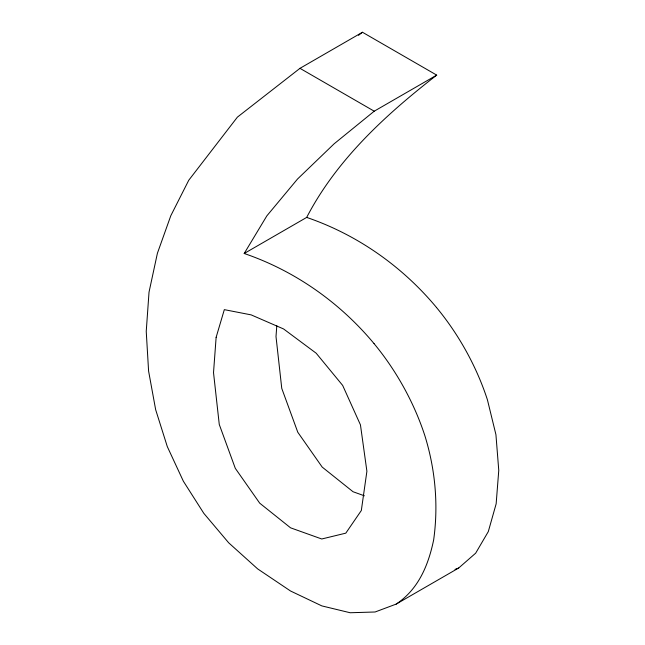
<?xml version="1.0" encoding="UTF-8"?>
<svg xmlns="http://www.w3.org/2000/svg" width="645" height="645" viewBox="0 0 645 645"><rect width="100%" height="100%" fill="white"/><g stroke="black" fill="none" stroke-linecap="round" stroke-linejoin="round"><path stroke-width="0.97" d="M276.802 325.773L276.004 336.561L281.76 388.387L297.797 432.263L322.194 467.085L353.049 491.74L364.393 495.803M374.052 343.608C339.883 302.521 294.829 270.771 244.197 253.493L266.853 215.857L297.53 179.02L334.134 143.803L374.221 111.198L436.713 75.118L362.458 32.25L299.973 68.33L237.4 117.132L188.767 180.229L170.812 215.704L157.396 253.292L149.027 292.137L146.238 331.385L148.592 371.085L155.655 409.672L167.289 446.582L183.365 481.226L203.844 513.38L228.685 542.808L257.661 568.898L290.556 591.014L321.847 605.905L350.171 612.75L375.092 611.992L396.183 604.099L458.676 568.019L475.663 553.176L488.305 531.593L496.15 503.818L498.762 470.407L495.932 434.657L487.435 399.86A167.877 96.919 60 0 0 436.528 307.536M244.197 253.493L306.681 217.413C336.763 159.476 385.791 114.657 436.713 75.118M396.183 604.099C418.492 589.224 428.377 565.254 433.658 539.889C438.544 505.019 435.31 469.544 424.942 435.939A167.877 96.919 60 0 0 374.044 343.616M358.499 35.338L362.458 32.25M455.007 569.39L458.676 568.019M306.681 217.413C357.314 234.691 402.375 266.441 436.536 307.528M299.973 68.33L374.221 111.198M216.131 337.319L213.519 372.641L219.268 424.466L235.304 468.343L259.709 503.165L290.556 527.82L321.758 538.986L345.809 533.149L361.329 510.509L366.9 471.261L360.45 424.87L342.672 385.42L316.179 353.218L283.59 328.966L251.171 314.881L224.323 309.648L216.131 337.319"/></g></svg>
